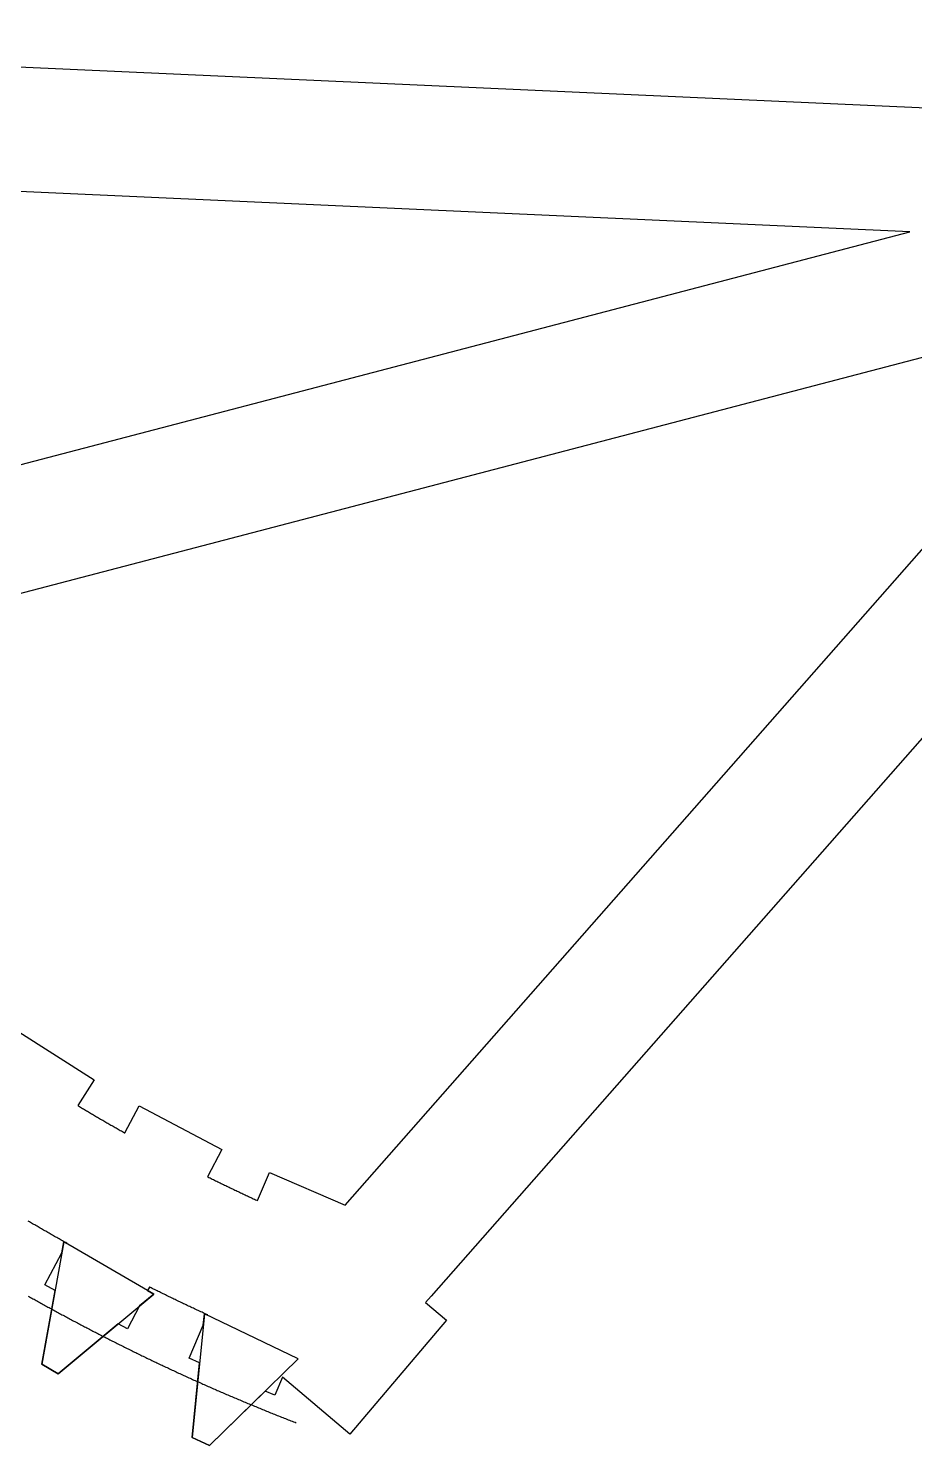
# Model space of a CAD drawing. Header units: millimetres. Extents: x -109 to 159, y -61 to 10.
# Drawn here: x -62.4 to -19.7, y -60.5 to 7.7 of the extents above; entities that cross this region are included whole.
import ezdxf

# ---------------------------------------------------------------- set-up
doc = ezdxf.new("R2010")
doc.units = ezdxf.units.MM

msp = doc.modelspace()

# ---------------------------------------------------------------- linework, layer by layer
at = {"layer": 'CLOSED_SECTOR_BODY'}
for points in [[(-103.737, 7.698), (-9.497, 3.433)], [(-4.121, -9.22), (-42.957, -53.333), (-43.221, -53.633), (-42.219, -54.482), (-46.873, -59.975), (-50.112, -57.231), (-50.487, -58.093), (-50.952, -57.892), (-53.638, -60.521), (-54.461, -60.126), (-54.107, -56.533), (-54.619, -56.313), (-53.929, -54.723), (-53.875, -54.169), (-53.721, -54.243), (-53.715, -54.231), (-53.755, -54.213), (-53.815, -54.185), (-53.874, -54.158), (-53.934, -54.131), (-53.993, -54.103), (-54.052, -54.075), (-54.112, -54.048), (-54.171, -54.02), (-54.23, -53.993), (-54.289, -53.965), (-54.349, -53.937), (-54.408, -53.91), (-54.467, -53.882), (-54.526, -53.854), (-54.585, -53.826), (-54.643, -53.799), (-54.702, -53.771), (-54.761, -53.743), (-54.82, -53.715), (-54.879, -53.687), (-54.937, -53.659), (-54.996, -53.631), (-55.054, -53.603), (-55.113, -53.575), (-55.171, -53.547), (-55.23, -53.519), (-55.288, -53.491), (-55.346, -53.463), (-55.405, -53.435), (-55.463, -53.407), (-55.521, -53.379), (-55.579, -53.35), (-55.637, -53.322), (-55.695, -53.294), (-55.753, -53.266), (-55.811, -53.237), (-55.869, -53.209), (-55.927, -53.181), (-55.984, -53.152), (-56.042, -53.124), (-56.1, -53.095), (-56.157, -53.067), (-56.215, -53.038), (-56.273, -53.01), (-56.33, -52.981), (-56.387, -52.953), (-56.445, -52.924), (-56.502, -52.896), (-56.524, -52.885), (-56.612, -53.052), (-56.319, -53.223), (-57.004, -53.795), (-57.582, -54.89), (-58.031, -54.652), (-60.913, -57.06), (-61.702, -56.602), (-61.067, -53.046), (-61.559, -52.786), (-60.744, -51.241), (-60.649, -50.71), (-60.508, -50.792), (-60.502, -50.781), (-60.503, -50.78), (-60.557, -50.75), (-60.611, -50.72), (-60.665, -50.69), (-60.718, -50.66), (-60.772, -50.629), (-60.825, -50.599), (-60.879, -50.569), (-60.932, -50.539), (-60.986, -50.508), (-61.039, -50.478), (-61.093, -50.448), (-61.146, -50.418), (-61.199, -50.387), (-61.252, -50.357), (-61.305, -50.327), (-61.359, -50.296), (-61.412, -50.266), (-61.465, -50.235), (-61.518, -50.205), (-61.57, -50.175), (-61.623, -50.144), (-61.676, -50.114), (-61.729, -50.083), (-61.782, -50.053), (-61.834, -50.022), (-61.887, -49.992), (-61.939, -49.961), (-61.992, -49.931), (-62.044, -49.9), (-62.097, -49.869), (-62.149, -49.839), (-62.202, -49.808), (-62.254, -49.777), (-62.306, -49.747), (-62.358, -49.716)]]:
    msp.add_lwpolyline(points, dxfattribs=at)
at = {"layer": 'OPEN_PITCH_SECTOR_REFERENCE'}
msp.add_lwpolyline([(-62.361, -53.321), (-62.305, -53.352), (-62.25, -53.383), (-62.195, -53.414), (-62.139, -53.446), (-62.084, -53.477), (-62.028, -53.508), (-61.973, -53.539), (-61.917, -53.57), (-61.861, -53.601), (-61.805, -53.632), (-61.75, -53.663), (-61.694, -53.694), (-61.638, -53.725), (-61.582, -53.756), (-61.526, -53.787), (-61.47, -53.817), (-61.414, -53.848), (-61.358, -53.879), (-61.302, -53.91), (-61.245, -53.941), (-61.189, -53.972), (-61.133, -54.002), (-61.076, -54.033), (-61.02, -54.064), (-60.963, -54.095), (-60.907, -54.125), (-60.85, -54.156), (-60.794, -54.187), (-60.737, -54.217), (-60.68, -54.248), (-60.623, -54.278), (-60.567, -54.309), (-60.51, -54.34), (-60.453, -54.37), (-60.396, -54.401), (-60.339, -54.431), (-60.282, -54.461), (-60.224, -54.492), (-60.167, -54.522), (-60.11, -54.553), (-60.053, -54.583), (-59.995, -54.613), (-59.938, -54.644), (-59.881, -54.674), (-59.823, -54.704), (-59.766, -54.735), (-59.708, -54.765), (-59.65, -54.795), (-59.593, -54.825), (-59.535, -54.856), (-59.477, -54.886), (-59.419, -54.916), (-59.361, -54.946), (-59.303, -54.976), (-59.245, -55.006), (-59.187, -55.036), (-59.129, -55.066), (-59.071, -55.096), (-59.013, -55.126), (-58.955, -55.156), (-58.896, -55.186), (-58.838, -55.216), (-58.78, -55.246), (-58.721, -55.276), (-58.663, -55.306), (-58.604, -55.336), (-58.546, -55.365), (-58.487, -55.395), (-58.428, -55.425), (-58.37, -55.455), (-58.311, -55.484), (-58.252, -55.514), (-58.193, -55.544), (-58.134, -55.573), (-58.075, -55.603), (-58.016, -55.633), (-57.957, -55.662), (-57.898, -55.692), (-57.839, -55.721), (-57.779, -55.751), (-57.72, -55.78), (-57.661, -55.81), (-57.601, -55.839), (-57.542, -55.868), (-57.482, -55.898), (-57.423, -55.927), (-57.363, -55.957), (-57.304, -55.986), (-57.244, -56.015), (-57.184, -56.044), (-57.124, -56.074), (-57.065, -56.103), (-57.005, -56.132), (-56.945, -56.161), (-56.885, -56.19), (-56.825, -56.219), (-56.764, -56.248), (-56.704, -56.277), (-56.644, -56.307), (-56.584, -56.336), (-56.524, -56.364), (-56.463, -56.393), (-56.403, -56.422), (-56.342, -56.451), (-56.282, -56.48), (-56.221, -56.509), (-56.161, -56.538), (-56.1, -56.567), (-56.039, -56.595), (-55.979, -56.624), (-55.918, -56.653), (-55.857, -56.681), (-55.796, -56.71), (-55.735, -56.739), (-55.674, -56.767), (-55.613, -56.796), (-55.552, -56.824), (-55.491, -56.853), (-55.429, -56.882), (-55.368, -56.91), (-55.307, -56.938), (-55.245, -56.967), (-55.184, -56.995), (-55.123, -57.024), (-55.061, -57.052), (-54.999, -57.08), (-54.938, -57.108), (-54.876, -57.137), (-54.814, -57.165), (-54.753, -57.193), (-54.691, -57.221), (-54.629, -57.249), (-54.567, -57.277), (-54.505, -57.306), (-54.443, -57.334), (-54.381, -57.362), (-54.319, -57.39), (-54.257, -57.418), (-54.194, -57.445), (-54.132, -57.473), (-54.07, -57.501), (-54.007, -57.529), (-53.945, -57.557), (-53.882, -57.585), (-53.82, -57.612), (-53.757, -57.64), (-53.695, -57.668), (-53.632, -57.696), (-53.569, -57.723), (-53.506, -57.751), (-53.444, -57.778), (-53.381, -57.806), (-53.318, -57.833), (-53.255, -57.861), (-53.192, -57.888), (-53.129, -57.916), (-53.065, -57.943), (-53.002, -57.97), (-52.939, -57.998), (-52.876, -58.025), (-52.812, -58.052), (-52.749, -58.08), (-52.685, -58.107), (-52.622, -58.134), (-52.558, -58.161), (-52.495, -58.188), (-52.431, -58.215), (-52.367, -58.242), (-52.304, -58.269), (-52.24, -58.296), (-52.176, -58.323), (-52.112, -58.35), (-52.048, -58.377), (-51.984, -58.404), (-51.92, -58.431), (-51.856, -58.457), (-51.792, -58.484), (-51.727, -58.511), (-51.663, -58.538), (-51.599, -58.564), (-51.534, -58.591), (-51.47, -58.617), (-51.406, -58.644), (-51.341, -58.671), (-51.276, -58.697), (-51.212, -58.723), (-51.147, -58.75), (-51.082, -58.776), (-51.018, -58.803), (-50.953, -58.829), (-50.888, -58.855), (-50.823, -58.881), (-50.758, -58.908), (-50.693, -58.934), (-50.628, -58.96), (-50.563, -58.986), (-50.497, -59.012), (-50.432, -59.038), (-50.367, -59.064), (-50.302, -59.09), (-50.236, -59.116), (-50.171, -59.142), (-50.105, -59.168), (-50.04, -59.194), (-49.974, -59.22), (-49.908, -59.245), (-49.843, -59.271), (-49.777, -59.297), (-49.711, -59.322), (-49.645, -59.348), (-49.58, -59.374), (-49.512, -59.398), (-49.452, -59.43)], dxfattribs=at)
at = {"layer": 'OPEN_WEB_CUTOUT'}
for points in [[(-84.181, -18.915), (-19.896, -2.103), (-98.273, 1.444)], [(-62.992, -40.498), (-59.191, -42.907), (-59.979, -44.151), (-59.949, -44.169), (-59.9, -44.198), (-59.852, -44.227), (-59.803, -44.256), (-59.755, -44.285), (-59.706, -44.314), (-59.658, -44.343), (-59.609, -44.371), (-59.56, -44.4), (-59.512, -44.429), (-59.463, -44.458), (-59.414, -44.487), (-59.365, -44.516), (-59.316, -44.545), (-59.267, -44.573), (-59.218, -44.602), (-59.169, -44.631), (-59.12, -44.66), (-59.071, -44.688), (-59.022, -44.717), (-58.972, -44.746), (-58.923, -44.774), (-58.874, -44.803), (-58.824, -44.832), (-58.775, -44.86), (-58.726, -44.889), (-58.676, -44.918), (-58.626, -44.946), (-58.577, -44.975), (-58.527, -45.003), (-58.478, -45.032), (-58.428, -45.06), (-58.378, -45.089), (-58.328, -45.117), (-58.278, -45.146), (-58.228, -45.174), (-58.178, -45.203), (-58.128, -45.231), (-58.078, -45.26), (-58.028, -45.288), (-57.978, -45.316), (-57.928, -45.345), (-57.878, -45.373), (-57.828, -45.401), (-57.777, -45.43), (-57.727, -45.458), (-57.702, -45.472), (-57.015, -44.17), (-53.038, -46.274), (-53.724, -47.576), (-53.715, -47.581), (-53.661, -47.608), (-53.607, -47.634), (-53.553, -47.661), (-53.499, -47.688), (-53.445, -47.715), (-53.391, -47.741), (-53.337, -47.768), (-53.283, -47.794), (-53.229, -47.821), (-53.174, -47.848), (-53.12, -47.874), (-53.066, -47.901), (-53.011, -47.927), (-52.957, -47.954), (-52.903, -47.98), (-52.848, -48.006), (-52.793, -48.033), (-52.739, -48.059), (-52.684, -48.086), (-52.63, -48.112), (-52.575, -48.138), (-52.52, -48.164), (-52.465, -48.191), (-52.41, -48.217), (-52.355, -48.243), (-52.3, -48.269), (-52.245, -48.295), (-52.19, -48.322), (-52.135, -48.348), (-52.08, -48.374), (-52.025, -48.4), (-51.97, -48.426), (-51.914, -48.452), (-51.859, -48.478), (-51.804, -48.504), (-51.748, -48.53), (-51.693, -48.556), (-51.637, -48.582), (-51.582, -48.607), (-51.526, -48.633), (-51.471, -48.659), (-51.415, -48.685), (-51.359, -48.711), (-51.325, -48.726), (-50.739, -47.377), (-47.091, -48.948), (-8.739, -5.387), (-80.721, -24.212)]]:
    msp.add_lwpolyline(points, dxfattribs=at)
at = {"layer": 'TOOTH_PROFILE_009'}
msp.add_lwpolyline([(-60.649, -50.71), (-61.702, -56.602), (-60.913, -57.06), (-56.319, -53.223), (-60.649, -50.71)], close=True, dxfattribs=at)
at = {"layer": 'TOOTH_PROFILE_010'}
msp.add_lwpolyline([(-53.875, -54.169), (-54.461, -60.126), (-53.638, -60.521), (-49.36, -56.334), (-53.875, -54.169)], close=True, dxfattribs=at)

doc.saveas('drawing.dxf')
